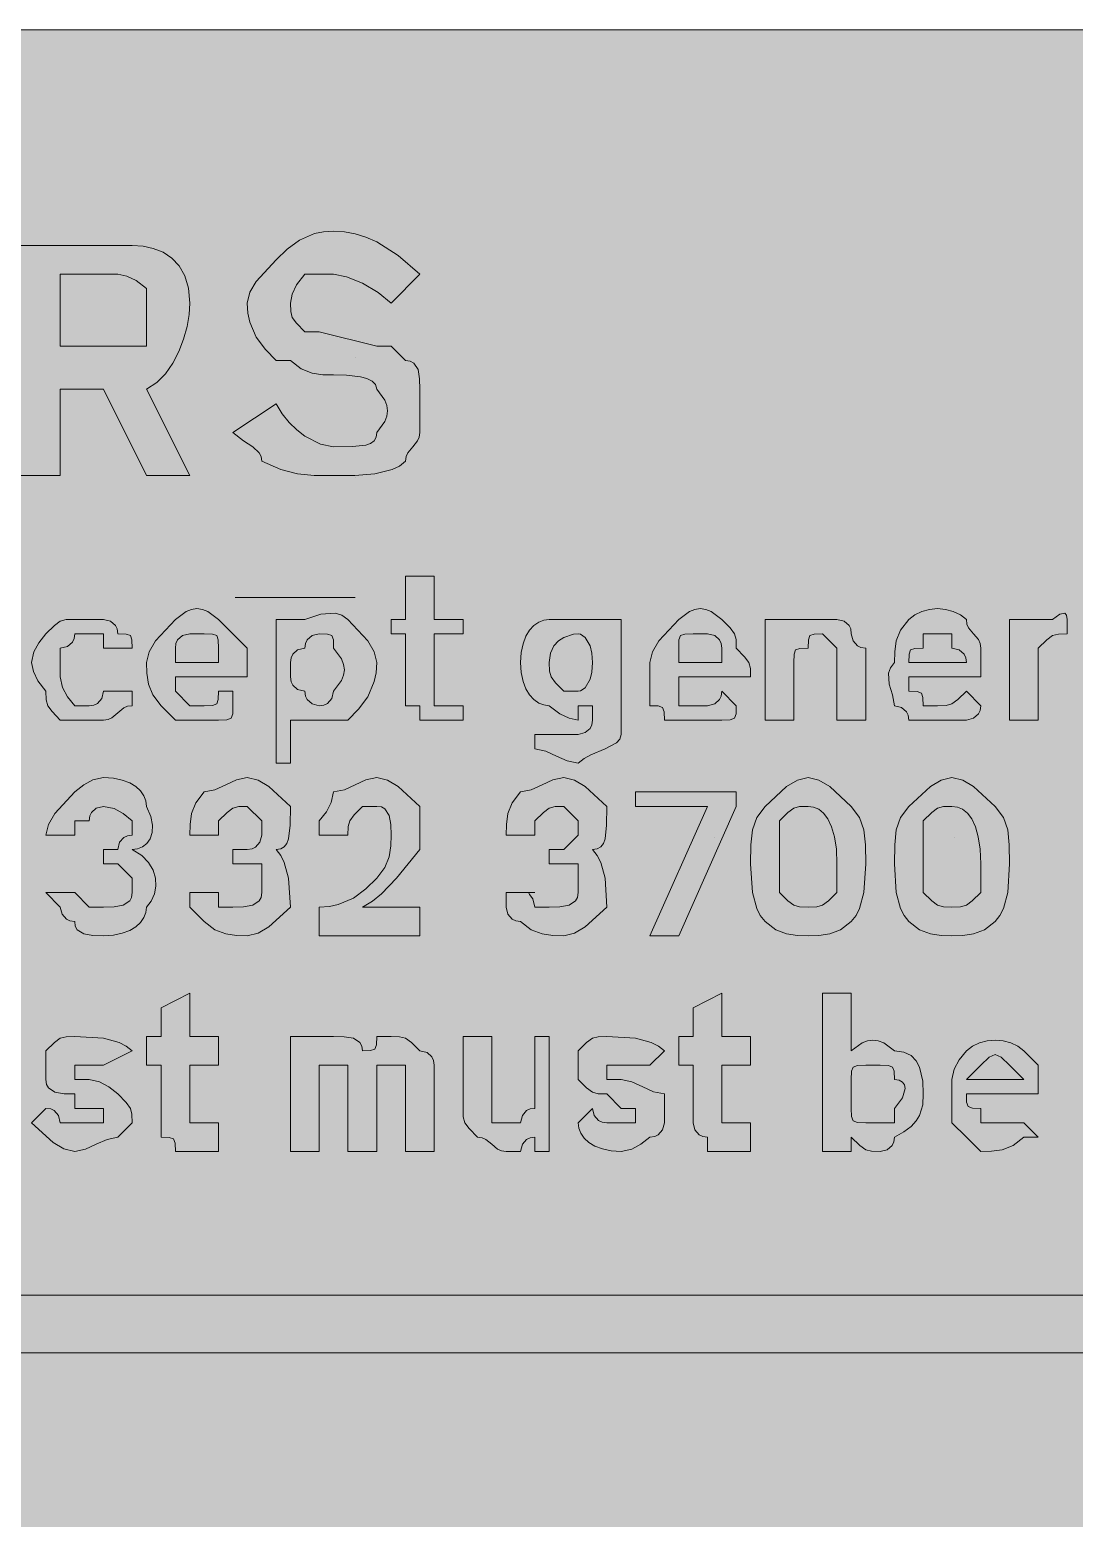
# Model space of a CAD drawing. Header units: metres. Extents: x 10 to 558, y 10 to 259.
# Drawn here: x 364.8 to 452, y 134.5 to 258.7 of the extents above; entities that cross this region are included whole.
import ezdxf

# ---------------------------------------------------------------- set-up
doc = ezdxf.new("R2010")
doc.units = ezdxf.units.M
for name, color, linetype, true_color in [('FILL_FIREBRICK_C36B00', 7, 'Continuous', 0xc36b00), ('FILL_WHITE_FFFFFF', 7, 'Continuous', 0xffffff), ('STROKE_WHITE_FFFFFF', 7, 'Continuous', 0xffffff)]:
    doc.layers.add(name, color=color, linetype=linetype, true_color=true_color)

msp = doc.modelspace()

# ---------------------------------------------------------------- hatches: boundary and pattern name
at = {"layer": 'FILL_FIREBRICK_C36B00', "true_color": 0xc36b00}
h = msp.add_hatch(color=7, dxfattribs=at)
h.dxf.hatch_style = 1
h.paths.add_polyline_path([(551.8, 258.67), (552.54, 258.51), (553.8, 257.97), (554.83, 257.2), (555.75, 256.32), (556.54, 255.82), (557.14, 255.23), (557.56, 254.59), (557.85, 253.92), (558.11, 252.61), (558.15, 251.52), (558.15, 17.52), (558.15, 15.12), (557.44, 14.24), (556.95, 13.47), (556.46, 12.93), (556.15, 12.77), (555.75, 12.72), (555.3, 11.93), (554.83, 11.33), (554.34, 10.91), (553.8, 10.62), (552.54, 10.36), (550.95, 10.32), (16.95, 10.32), (13.35, 10.32), (13.3, 10.72), (13.14, 11.03), (12.6, 11.52), (11.83, 12.01), (10.95, 12.72), (10.26, 13.64), (9.9, 14.67), (9.77, 15.93), (9.75, 17.52), (9.75, 251.52), (9.75, 253.92), (9.8, 254.32), (9.94, 254.63), (10.35, 255.12), (10.76, 255.61), (10.9, 255.92), (10.95, 256.32), (11.83, 256.51), (12.6, 256.92), (13.35, 257.52), (14.25, 257.71), (15.15, 258.12), (16.05, 258.53), (16.95, 258.72), (550.95, 258.72), (551.8, 258.67)])
at = {"layer": 'FILL_WHITE_FFFFFF', "true_color": 0xffffff}
h = msp.add_hatch(color=7, dxfattribs=at)
h.dxf.hatch_style = 1
h.paths.add_polyline_path([(393.75, 232.32), (394.95, 232.32), (396.15, 231.12), (396.55, 231.07), (396.84, 230.91), (397.2, 230.37), (397.33, 229.6), (397.35, 228.72), (397.35, 227.52), (397.35, 226.32), (397.35, 225.12), (397.3, 224.72), (397.16, 224.41), (396.75, 223.92), (396.34, 223.43), (396.2, 223.12), (396.15, 222.72), (395.65, 222.32), (395.04, 222.03), (393.6, 221.67), (391.93, 221.54), (390.15, 221.52), (388.54, 221.54), (387.15, 221.67), (385.76, 222.03), (384.15, 222.72), (384.1, 223.12), (383.94, 223.43), (383.4, 223.92), (382.63, 224.41), (381.75, 225.12), (385.35, 227.52), (385.85, 226.68), (386.44, 225.94), (387.08, 225.33), (387.75, 224.82), (389.06, 224.14), (390.15, 223.92), (391.72, 223.94), (392.85, 224.07), (393.24, 224.21), (393.53, 224.43), (393.69, 224.72), (393.75, 225.12), (394.42, 226.02), (394.59, 226.47), (394.65, 226.92), (394.59, 227.37), (394.42, 227.82), (393.75, 228.72), (393.64, 229.12), (393.36, 229.41), (392.93, 229.63), (392.4, 229.77), (391.22, 229.9), (390.15, 229.92), (389.25, 229.94), (388.35, 230.07), (387.45, 230.43), (386.55, 231.12), (385.35, 231.12), (384.47, 232.04), (383.7, 233.07), (383.16, 234.33), (383, 235.07), (382.95, 235.92), (383.16, 236.82), (383.7, 237.72), (385.35, 239.52), (386.27, 240.4), (387.3, 241.17), (388.56, 241.71), (389.3, 241.87), (390.15, 241.92), (391.05, 241.86), (391.95, 241.69), (392.85, 241.41), (393.75, 241.02), (395.55, 239.89), (397.35, 238.32), (394.95, 235.92), (393.86, 236.8), (392.55, 237.57), (391.24, 238.11), (390.15, 238.32), (387.75, 238.32), (387.06, 237.44), (386.7, 236.67), (386.55, 235.92), (386.57, 235.21), (386.7, 234.72), (387.06, 234.23), (387.75, 233.52), (388.95, 233.52), (393.75, 232.32)])
h = msp.add_hatch(color=7, dxfattribs=at)
h.dxf.hatch_style = 1
h.paths.add_polyline_path([(373.35, 240.72), (374.25, 240.66), (375.11, 240.48), (375.92, 240.15), (376.65, 239.67), (377.26, 239.02), (377.74, 238.19), (378.04, 237.16), (378.15, 235.92), (378.09, 234.97), (377.92, 233.95), (377.64, 232.9), (377.25, 231.87), (376.74, 230.89), (376.12, 230.01), (375.39, 229.28), (374.55, 228.72), (378.15, 221.52), (374.55, 221.52), (370.95, 228.72), (367.35, 228.72), (367.35, 221.52), (363.75, 221.52), (363.75, 240.72), (373.35, 240.72)])
h.paths.add_polyline_path([(374.55, 232.32), (374.55, 234.72), (374.55, 237.12), (373.67, 237.81), (372.9, 238.17), (372.15, 238.32), (367.35, 238.32), (367.35, 232.32), (372.15, 232.32), (374.55, 232.32)], flags=16)
h = msp.add_hatch(color=7, dxfattribs=at)
h.dxf.hatch_style = 1
h.paths.add_polyline_path([(398.55, 202.32), (399.75, 202.32), (400.95, 202.32), (400.95, 201.12), (397.35, 201.12), (397.35, 202.32), (396.15, 202.32), (396.15, 208.32), (394.95, 208.32), (394.95, 209.52), (396.15, 209.52), (396.15, 213.12), (398.55, 213.12), (398.55, 209.52), (400.95, 209.52), (400.95, 208.32), (398.55, 208.32), (398.55, 203.52), (398.55, 202.32)])
h = msp.add_hatch(color=7, dxfattribs=at)
h.dxf.hatch_style = 1
h.paths.add_polyline_path([(375.75, 202.32), (375.06, 203.22), (374.7, 204.12), (374.57, 205.02), (374.55, 205.92), (374.76, 206.82), (375.3, 207.72), (376.95, 209.52), (377.85, 210.19), (378.3, 210.36), (378.75, 210.42), (379.2, 210.36), (379.65, 210.19), (380.55, 209.52), (382.95, 207.12), (382.95, 204.72), (376.95, 204.72), (376.95, 203.52), (378.15, 202.32), (379.35, 202.32), (380.04, 202.34), (380.4, 202.47), (380.53, 202.83), (380.55, 203.52), (381.75, 203.52), (381.75, 202.32), (381.73, 201.63), (381.6, 201.27), (381.24, 201.14), (380.55, 201.12), (378.15, 201.12), (376.95, 201.12), (375.75, 202.32)])
h.paths.add_polyline_path([(380.55, 207.12), (380.53, 207.81), (380.4, 208.17), (380.04, 208.3), (379.35, 208.32), (378.15, 208.32), (377.55, 208.17), (377.14, 207.81), (377, 207.52), (376.95, 207.12), (376.95, 205.92), (380.55, 205.92), (380.55, 207.12)], flags=16)
h = msp.add_hatch(color=7, dxfattribs=at)
h.dxf.hatch_style = 1
h.paths.add_polyline_path([(390.28, 210.03), (390.85, 209.86), (391.35, 209.52), (393, 207.72), (393.54, 206.82), (393.75, 205.92), (393.7, 205.07), (393.54, 204.33), (393, 203.07), (392.23, 202.04), (391.35, 201.12), (388.95, 201.12), (387.75, 201.12), (386.55, 201.12), (386.55, 197.52), (385.35, 197.52), (385.35, 209.52), (386.55, 209.52), (387.75, 209.52), (389.1, 209.97), (390.28, 210.03)])
h.paths.add_polyline_path([(386.74, 206.61), (386.6, 206.32), (386.55, 205.92), (386.55, 204.72), (386.6, 204.32), (386.74, 204.03), (387.15, 203.67), (387.75, 203.52), (387.8, 203.12), (387.94, 202.83), (388.35, 202.47), (388.95, 202.32), (389.35, 202.37), (389.64, 202.51), (390, 202.92), (390.15, 203.52), (390.82, 204.42), (390.99, 204.87), (391.05, 205.32), (390.99, 205.77), (390.82, 206.22), (390.15, 207.12), (390.13, 207.81), (390, 208.17), (389.64, 208.3), (388.95, 208.32), (388.35, 208.17), (387.94, 207.81), (387.8, 207.52), (387.75, 207.12), (387.15, 206.97), (386.74, 206.61)], flags=16)
h = msp.add_hatch(color=7, dxfattribs=at)
h.dxf.hatch_style = 1
h.paths.add_polyline_path([(417.73, 201.81), (417.6, 202.17), (417.24, 202.3), (416.55, 202.32), (416.55, 205.92), (416.76, 206.82), (417.3, 207.72), (418.95, 209.52), (419.85, 210.19), (420.3, 210.36), (420.75, 210.42), (421.2, 210.36), (421.65, 210.19), (422.55, 209.52), (423.24, 208.81), (423.6, 208.32), (423.73, 207.83), (423.75, 207.12), (424.44, 206.41), (424.8, 205.92), (424.93, 205.43), (424.95, 204.72), (418.95, 204.72), (418.95, 203.52), (418.95, 202.32), (421.35, 202.32), (421.95, 202.47), (422.36, 202.83), (422.5, 203.12), (422.55, 203.52), (423.75, 202.32), (423.73, 201.63), (423.6, 201.27), (423.24, 201.14), (422.55, 201.12), (420.15, 201.12), (417.75, 201.12), (417.73, 201.81)])
h.paths.add_polyline_path([(422.55, 207.12), (422.5, 207.52), (422.36, 207.81), (421.95, 208.17), (421.35, 208.32), (420.15, 208.32), (419.46, 208.3), (419.1, 208.17), (418.97, 207.81), (418.95, 207.12), (418.95, 205.92), (422.55, 205.92), (422.55, 207.12)], flags=16)
h = msp.add_hatch(color=7, dxfattribs=at)
h.dxf.hatch_style = 1
h.paths.add_polyline_path([(438.1, 201.52), (437.96, 201.81), (437.55, 202.17), (436.95, 202.32), (436.78, 203.22), (436.5, 204.12), (436.44, 205.02), (436.61, 205.47), (436.95, 205.92), (436.97, 206.82), (437.1, 207.72), (437.46, 208.62), (438.15, 209.52), (438.65, 209.91), (439.24, 210.19), (439.88, 210.36), (440.55, 210.42), (441.22, 210.36), (441.86, 210.19), (442.45, 209.91), (442.95, 209.52), (443, 209.12), (443.14, 208.81), (443.55, 208.32), (443.96, 207.83), (444.1, 207.52), (444.15, 207.12), (444.15, 204.72), (438.15, 204.72), (438.15, 203.52), (438.84, 203.5), (439.2, 203.37), (439.33, 203.01), (439.35, 202.32), (440.55, 202.32), (441.26, 202.34), (441.75, 202.47), (442.24, 202.83), (442.95, 203.52), (444.15, 202.32), (444.1, 201.92), (443.96, 201.63), (443.55, 201.27), (442.95, 201.12), (439.35, 201.12), (438.15, 201.12), (438.1, 201.52)])
h.paths.add_polyline_path([(442.9, 206.32), (442.76, 206.61), (442.35, 206.97), (441.75, 207.12), (441.75, 208.32), (439.35, 208.32), (439.35, 207.12), (438.66, 207.1), (438.3, 206.97), (438.17, 206.61), (438.15, 205.92), (442.95, 205.92), (442.9, 206.32)], flags=16)
h = msp.add_hatch(color=7, dxfattribs=at)
h.dxf.hatch_style = 1
h.paths.add_polyline_path([(450.15, 209.52), (450.75, 209.97), (451.16, 210.03), (451.3, 209.86), (451.35, 209.52), (451.35, 208.32), (450.64, 208.3), (450.15, 208.17), (449.66, 207.81), (448.95, 207.12), (448.95, 205.92), (448.95, 201.12), (446.55, 201.12), (446.55, 209.52), (448.95, 209.52), (450.15, 209.52)])
h = msp.add_hatch(color=7, dxfattribs=at)
h.dxf.hatch_style = 1
h.paths.add_polyline_path([(369.75, 202.32), (370.15, 202.37), (370.44, 202.51), (370.8, 202.92), (370.95, 203.52), (373.35, 203.52), (373.35, 202.32), (372.95, 202.27), (372.64, 202.13), (372.15, 201.72), (371.66, 201.31), (371.35, 201.17), (370.95, 201.12), (369.75, 201.12), (367.35, 201.12), (366.66, 201.83), (366.3, 202.32), (366.17, 202.81), (366.15, 203.52), (365.46, 204.4), (365.1, 205.17), (364.95, 205.92), (365.14, 206.8), (365.55, 207.57), (366.15, 208.32), (366.86, 209.01), (367.35, 209.37), (367.84, 209.5), (368.55, 209.52), (370.95, 209.52), (371.55, 209.37), (371.96, 209.01), (372.1, 208.72), (372.15, 208.32), (372.84, 208.3), (373.2, 208.17), (373.33, 207.81), (373.35, 207.12), (370.95, 207.12), (370.95, 208.32), (368.55, 208.32), (368.5, 207.92), (368.36, 207.63), (367.95, 207.27), (367.35, 207.12), (367.35, 204.72), (367.54, 203.84), (367.95, 203.07), (368.55, 202.32), (369.75, 202.32)])
h = msp.add_hatch(color=7, dxfattribs=at)
h.dxf.hatch_style = 1
h.paths.add_polyline_path([(414.15, 201.12), (414.15, 199.92), (414.04, 199.52), (413.76, 199.21), (412.8, 198.72), (411.62, 198.23), (411.05, 197.92), (410.55, 197.52), (409.65, 197.71), (408.75, 198.12), (407.85, 198.53), (406.95, 198.72), (406.95, 199.92), (410.55, 199.92), (411.15, 200.07), (411.56, 200.43), (411.7, 200.72), (411.75, 201.12), (411.75, 202.32), (410.55, 202.32), (410.55, 201.12), (409.8, 201.27), (409.03, 201.63), (408.15, 202.32), (407.7, 202.38), (407.27, 202.54), (406.86, 202.83), (406.5, 203.22), (406.19, 203.73), (405.96, 204.34), (405.8, 205.08), (405.75, 205.92), (405.8, 206.76), (405.96, 207.49), (406.19, 208.11), (406.5, 208.62), (406.86, 209.01), (407.27, 209.29), (407.7, 209.46), (408.15, 209.52), (410.55, 209.52), (411.75, 209.52), (414.15, 209.52), (414.15, 201.12)])
h.paths.add_polyline_path([(409.35, 208.02), (408.91, 207.73), (408.52, 207.31), (408.25, 206.71), (408.15, 205.92), (408.17, 205.21), (408.3, 204.72), (408.66, 204.23), (409.35, 203.52), (410.55, 203.52), (410.74, 203.56), (411.15, 203.82), (411.56, 204.53), (411.7, 205.13), (411.75, 205.92), (411.7, 206.71), (411.56, 207.31), (411.15, 208.02), (410.74, 208.28), (410.55, 208.32), (410.18, 208.28), (409.35, 208.02)], flags=16)
h = msp.add_hatch(color=7, dxfattribs=at)
h.dxf.hatch_style = 1
h.paths.add_polyline_path([(430.26, 208.3), (429.9, 208.17), (429.77, 207.81), (429.75, 207.12), (429.06, 207.1), (428.7, 206.97), (428.57, 206.61), (428.55, 205.92), (428.55, 201.12), (426.15, 201.12), (426.15, 209.52), (428.55, 209.52), (429.75, 209.52), (432.15, 209.52), (432.75, 209.37), (433.16, 209.01), (433.3, 208.72), (433.35, 208.32), (433.5, 207.72), (433.86, 207.31), (434.15, 207.17), (434.55, 207.12), (434.55, 201.12), (432.15, 201.12), (432.15, 207.12), (430.95, 208.32), (430.26, 208.3)])
h = msp.add_hatch(color=7, dxfattribs=at)
h.dxf.hatch_style = 1
h.paths.add_polyline_path([(373.35, 187.92), (372.15, 189.12), (370.95, 189.12), (370.95, 190.32), (372.15, 190.32), (372.3, 190.92), (372.66, 191.33), (372.95, 191.47), (373.35, 191.52), (373.35, 192.72), (372.6, 193.32), (371.83, 193.73), (370.95, 193.92), (370.35, 193.77), (369.94, 193.41), (369.8, 193.12), (369.75, 192.72), (368.55, 192.72), (368.55, 191.52), (366.15, 191.52), (366.36, 192.42), (366.9, 193.32), (368.55, 195.12), (369.3, 195.72), (370.07, 196.13), (370.95, 196.32), (371.79, 196.27), (372.52, 196.11), (373.14, 195.88), (373.65, 195.57), (374.04, 195.21), (374.32, 194.8), (374.49, 194.37), (374.55, 193.92), (374.89, 193.08), (375.04, 192.34), (375.01, 191.73), (374.85, 191.22), (374.57, 190.83), (374.21, 190.54), (373.8, 190.38), (373.35, 190.32), (374.14, 189.82), (374.72, 189.23), (375.1, 188.59), (375.3, 187.92), (375.33, 187.25), (375.21, 186.61), (374.94, 186.02), (374.55, 185.52), (374.49, 185.07), (374.32, 184.64), (374.04, 184.23), (373.65, 183.87), (373.14, 183.56), (372.52, 183.33), (371.79, 183.17), (370.95, 183.12), (370.07, 183.14), (369.3, 183.27), (368.76, 183.63), (368.6, 183.92), (368.55, 184.32), (368.15, 184.37), (367.86, 184.51), (367.5, 184.92), (367.35, 185.52), (366.15, 186.72), (368.55, 186.72), (369.75, 185.52), (370.95, 185.52), (371.83, 185.54), (372.6, 185.67), (373.14, 186.03), (373.3, 186.32), (373.35, 186.72), (373.35, 187.92)])
h = msp.add_hatch(color=7, dxfattribs=at)
h.dxf.hatch_style = 1
h.paths.add_polyline_path([(384.15, 187.92), (384.15, 189.12), (382.95, 189.12), (381.75, 189.12), (381.75, 190.32), (382.95, 190.32), (383.35, 190.37), (383.64, 190.51), (384, 190.92), (384.15, 191.52), (384.15, 192.72), (382.95, 193.92), (382.24, 193.9), (381.75, 193.77), (381.26, 193.41), (380.55, 192.72), (380.55, 191.52), (378.15, 191.52), (378.17, 192.42), (378.3, 193.32), (378.66, 194.22), (379.35, 195.12), (380.25, 195.31), (381.15, 195.72), (382.05, 196.13), (382.95, 196.32), (383.85, 196.11), (384.75, 195.57), (386.55, 193.92), (386.53, 192.34), (386.4, 191.22), (386.26, 190.83), (386.04, 190.54), (385.75, 190.38), (385.35, 190.32), (385.75, 189.82), (386.04, 189.23), (386.4, 187.92), (386.55, 185.52), (384.75, 183.87), (383.85, 183.33), (382.95, 183.12), (382.05, 183.14), (381.15, 183.27), (380.25, 183.63), (379.35, 184.32), (378.15, 185.52), (378.15, 186.72), (380.55, 186.72), (380.55, 185.52), (381.75, 185.52), (382.63, 185.54), (383.4, 185.67), (383.94, 186.03), (384.1, 186.32), (384.15, 186.72), (384.15, 187.92)])
h = msp.add_hatch(color=7, dxfattribs=at)
h.dxf.hatch_style = 1
h.paths.add_polyline_path([(388.95, 191.52), (388.95, 192.72), (389.55, 193.47), (389.96, 194.24), (390.15, 195.12), (391.05, 195.31), (391.95, 195.72), (392.85, 196.13), (393.75, 196.32), (394.65, 196.11), (395.55, 195.57), (397.35, 193.92), (397.35, 190.32), (395.4, 187.92), (394.14, 186.61), (393.4, 186.02), (392.55, 185.52), (397.35, 185.52), (397.35, 183.12), (388.95, 183.12), (388.95, 185.52), (389.8, 185.57), (390.54, 185.73), (391.8, 186.27), (392.83, 187.04), (393.75, 187.92), (394.44, 188.82), (394.8, 189.72), (394.93, 190.62), (394.95, 191.52), (394.93, 192.4), (394.8, 193.17), (394.44, 193.71), (394.15, 193.87), (393.75, 193.92), (392.55, 193.92), (391.86, 193.21), (391.5, 192.72), (391.37, 192.23), (391.35, 191.52), (388.95, 191.52)])
h = msp.add_hatch(color=7, dxfattribs=at)
h.dxf.hatch_style = 1
h.paths.add_polyline_path([(410.55, 187.92), (410.55, 189.12), (409.35, 189.12), (408.15, 189.12), (408.15, 190.32), (409.35, 190.32), (410.55, 191.52), (410.55, 192.72), (409.35, 193.92), (408.64, 193.9), (408.15, 193.77), (407.66, 193.41), (406.95, 192.72), (406.95, 191.52), (404.55, 191.52), (404.57, 192.42), (404.7, 193.32), (405.06, 194.22), (405.75, 195.12), (406.65, 195.31), (407.55, 195.72), (408.45, 196.13), (409.35, 196.32), (410.25, 196.11), (411.15, 195.57), (412.95, 193.92), (412.93, 192.34), (412.8, 191.22), (412.66, 190.83), (412.44, 190.54), (412.15, 190.38), (411.75, 190.32), (412.15, 189.82), (412.44, 189.23), (412.8, 187.92), (412.95, 185.52), (411.15, 183.87), (410.25, 183.33), (409.35, 183.12), (408.45, 183.14), (407.55, 183.27), (406.65, 183.63), (405.75, 184.32), (405.35, 184.37), (405.06, 184.51), (404.7, 184.92), (404.55, 185.52), (404.55, 186.72), (406.95, 186.72), (406.44, 186.7), (406.5, 186.57), (406.78, 186.21), (406.95, 185.52), (408.15, 185.52), (409.03, 185.54), (409.8, 185.67), (410.34, 186.03), (410.5, 186.32), (410.55, 186.72), (410.55, 187.92)])
h = msp.add_hatch(color=7, dxfattribs=at)
h.dxf.hatch_style = 1
h.paths.add_polyline_path([(425.1, 191.97), (425.46, 193), (426.15, 193.92), (427.95, 195.57), (428.85, 196.11), (429.75, 196.32), (430.65, 196.11), (431.55, 195.57), (433.35, 193.92), (434.04, 193), (434.4, 191.97), (434.53, 190.71), (434.55, 189.12), (434.4, 186.72), (434.04, 185.41), (433.75, 184.82), (433.35, 184.32), (432.45, 183.63), (431.55, 183.27), (430.65, 183.14), (429.75, 183.12), (428.85, 183.14), (427.95, 183.27), (427.05, 183.63), (426.15, 184.32), (425.75, 184.82), (425.46, 185.41), (425.1, 186.72), (424.95, 189.12), (424.97, 190.71), (425.1, 191.97)])
h.paths.add_polyline_path([(430.95, 185.67), (431.44, 186.03), (432.15, 186.72), (432.15, 189.12), (432.1, 190.36), (431.94, 191.39), (431.71, 192.22), (431.4, 192.87), (431.04, 193.35), (430.63, 193.68), (430.2, 193.86), (429.75, 193.92), (429.04, 193.9), (428.55, 193.77), (428.06, 193.41), (427.35, 192.72), (427.35, 189.12), (427.35, 186.72), (428.06, 186.03), (428.55, 185.67), (429.04, 185.54), (429.75, 185.52), (430.46, 185.54), (430.95, 185.67)], flags=16)
h = msp.add_hatch(color=7, dxfattribs=at)
h.dxf.hatch_style = 1
h.paths.add_polyline_path([(437.1, 191.97), (437.46, 193), (438.15, 193.92), (439.95, 195.57), (440.85, 196.11), (441.75, 196.32), (442.65, 196.11), (443.55, 195.57), (445.35, 193.92), (446.04, 193), (446.4, 191.97), (446.53, 190.71), (446.55, 189.12), (446.4, 186.72), (446.04, 185.41), (445.75, 184.82), (445.35, 184.32), (444.45, 183.63), (443.55, 183.27), (442.65, 183.14), (441.75, 183.12), (440.85, 183.14), (439.95, 183.27), (439.05, 183.63), (438.15, 184.32), (437.75, 184.82), (437.46, 185.41), (437.1, 186.72), (436.95, 189.12), (436.97, 190.71), (437.1, 191.97)])
h.paths.add_polyline_path([(442.95, 185.67), (443.44, 186.03), (444.15, 186.72), (444.15, 189.12), (444.1, 190.36), (443.94, 191.39), (443.71, 192.22), (443.4, 192.87), (443.04, 193.35), (442.63, 193.68), (442.2, 193.86), (441.75, 193.92), (441.04, 193.9), (440.55, 193.77), (440.06, 193.41), (439.35, 192.72), (439.35, 189.12), (439.35, 186.72), (440.06, 186.03), (440.55, 185.67), (441.04, 185.54), (441.75, 185.52), (442.46, 185.54), (442.95, 185.67)], flags=16)
h = msp.add_hatch(color=7, dxfattribs=at)
h.dxf.hatch_style = 1
h.paths.add_polyline_path([(421.35, 193.92), (415.35, 193.92), (415.35, 195.12), (423.75, 195.12), (423.75, 193.92), (418.95, 183.12), (416.55, 183.12), (421.35, 193.92)])
h = msp.add_hatch(color=7, dxfattribs=at)
h.dxf.hatch_style = 1
h.paths.add_polyline_path([(379.35, 167.52), (380.55, 167.52), (380.55, 165.12), (376.95, 165.12), (376.93, 165.81), (376.8, 166.17), (376.44, 166.3), (375.75, 166.32), (375.75, 167.52), (375.75, 172.32), (374.55, 172.32), (374.55, 174.72), (375.75, 174.72), (375.75, 177.12), (378.15, 178.32), (378.15, 174.72), (380.55, 174.72), (380.55, 172.32), (378.15, 172.32), (378.15, 167.52), (379.35, 167.52)])
h = msp.add_hatch(color=7, dxfattribs=at)
h.dxf.hatch_style = 1
h.paths.add_polyline_path([(423.75, 167.52), (424.95, 167.52), (424.95, 165.12), (421.35, 165.12), (421.35, 166.32), (420.95, 166.37), (420.66, 166.51), (420.3, 166.92), (420.15, 167.52), (420.15, 172.32), (418.95, 172.32), (418.95, 174.72), (420.15, 174.72), (420.15, 177.12), (422.55, 178.32), (422.55, 174.72), (424.95, 174.72), (424.95, 172.32), (422.55, 172.32), (422.55, 167.52), (423.75, 167.52)])
h = msp.add_hatch(color=7, dxfattribs=at)
h.dxf.hatch_style = 1
h.paths.add_polyline_path([(434.7, 174.36), (435.15, 174.42), (435.6, 174.36), (436.05, 174.19), (436.95, 173.52), (437.74, 173.41), (438.34, 173.13), (438.76, 172.7), (439.05, 172.17), (439.31, 170.99), (439.35, 169.92), (439.31, 169.02), (439.05, 168.12), (438.76, 167.67), (438.34, 167.22), (437.74, 166.77), (436.95, 166.32), (436.9, 165.92), (436.76, 165.63), (436.35, 165.27), (435.75, 165.12), (435.04, 165.14), (434.55, 165.27), (434.06, 165.63), (433.35, 166.32), (433.35, 165.12), (430.95, 165.12), (430.95, 178.32), (433.35, 178.32), (433.35, 174.72), (433.35, 173.52), (434.25, 174.19), (434.7, 174.36)])
h.paths.add_polyline_path([(436.95, 168.72), (437.62, 169.6), (437.85, 170.37), (437.79, 170.68), (437.62, 170.91), (437.34, 171.07), (436.95, 171.12), (436.93, 171.81), (436.8, 172.17), (436.44, 172.3), (435.75, 172.32), (434.55, 172.32), (433.86, 172.3), (433.5, 172.17), (433.37, 171.81), (433.35, 171.12), (433.35, 168.72), (433.37, 168.03), (433.5, 167.67), (433.86, 167.54), (434.55, 167.52), (435.75, 167.52), (436.95, 167.52), (436.95, 168.72)], flags=16)
h = msp.add_hatch(color=7, dxfattribs=at)
h.dxf.hatch_style = 1
h.paths.add_polyline_path([(369.75, 171.12), (370.63, 170.93), (371.4, 170.52), (372.15, 169.92), (372.84, 169.21), (373.2, 168.72), (373.33, 168.23), (373.35, 167.52), (372.15, 166.32), (371.25, 166.13), (370.35, 165.72), (369.45, 165.31), (368.55, 165.12), (367.65, 165.33), (366.75, 165.87), (364.95, 167.52), (366.15, 168.72), (366.55, 168.67), (366.84, 168.53), (367.2, 168.12), (367.35, 167.52), (368.55, 167.52), (369.75, 167.52), (370.95, 167.52), (370.95, 168.72), (368.55, 168.72), (368.55, 169.92), (367.67, 169.94), (366.9, 170.07), (366.36, 170.43), (366.2, 170.72), (366.15, 171.12), (366.15, 172.32), (366.15, 173.52), (366.86, 174.21), (367.35, 174.57), (367.84, 174.7), (368.55, 174.72), (370.95, 174.57), (372.26, 174.21), (372.85, 173.92), (373.35, 173.52), (370.95, 172.32), (369.75, 172.32), (368.55, 172.32), (368.55, 171.12), (369.75, 171.12)])
h = msp.add_hatch(color=7, dxfattribs=at)
h.dxf.hatch_style = 1
h.paths.add_polyline_path([(391.03, 174.7), (391.8, 174.57), (392.34, 174.21), (392.5, 173.92), (392.55, 173.52), (393.24, 173.54), (393.6, 173.67), (393.73, 174.03), (393.75, 174.72), (394.95, 174.72), (395.66, 174.7), (396.15, 174.57), (396.64, 174.21), (397.35, 173.52), (397.95, 173.37), (398.36, 173.01), (398.5, 172.72), (398.55, 172.32), (398.55, 165.12), (396.15, 165.12), (396.15, 171.12), (396.15, 172.32), (394.95, 172.32), (393.75, 172.32), (393.75, 171.12), (393.75, 165.12), (391.35, 165.12), (391.35, 171.12), (391.35, 172.32), (390.15, 172.32), (388.95, 172.32), (388.95, 171.12), (388.95, 165.12), (386.55, 165.12), (386.55, 174.72), (388.95, 174.72), (390.15, 174.72), (391.03, 174.7)])
h = msp.add_hatch(color=7, dxfattribs=at)
h.dxf.hatch_style = 1
h.paths.add_polyline_path([(404.15, 165.17), (403.84, 165.31), (403.35, 165.72), (402.86, 166.13), (402.55, 166.27), (402.15, 166.32), (401.46, 167.03), (401.1, 167.52), (400.97, 168.01), (400.95, 168.72), (400.95, 174.72), (403.35, 174.72), (403.35, 168.72), (403.35, 167.52), (404.55, 167.52), (405.75, 167.52), (405.9, 168.12), (406.26, 168.53), (406.55, 168.67), (406.95, 168.72), (406.95, 174.72), (408.15, 174.72), (408.15, 165.12), (406.95, 165.12), (406.95, 166.32), (406.55, 166.27), (406.26, 166.13), (405.9, 165.72), (405.75, 165.12), (404.55, 165.12), (404.15, 165.17)])
h = msp.add_hatch(color=7, dxfattribs=at)
h.dxf.hatch_style = 1
h.paths.add_polyline_path([(414.15, 171.12), (415.05, 170.93), (415.95, 170.52), (416.85, 170.11), (417.75, 169.92), (417.75, 167.52), (417.6, 166.92), (417.24, 166.51), (416.95, 166.37), (416.55, 166.32), (415.8, 165.72), (415.03, 165.31), (414.15, 165.12), (413.31, 165.17), (412.58, 165.33), (411.96, 165.56), (411.45, 165.87), (411.06, 166.23), (410.78, 166.64), (410.61, 167.07), (410.55, 167.52), (411.75, 168.72), (411.9, 168.12), (412.26, 167.71), (412.55, 167.57), (412.95, 167.52), (414.15, 167.52), (415.35, 167.52), (415.35, 168.72), (414.15, 168.72), (412.95, 169.92), (412.24, 169.94), (411.75, 170.07), (411.26, 170.43), (410.55, 171.12), (410.55, 172.32), (410.55, 173.52), (411.26, 174.21), (411.75, 174.57), (412.24, 174.7), (412.95, 174.72), (415.35, 174.57), (416.66, 174.21), (417.25, 173.92), (417.75, 173.52), (416.55, 172.32), (414.15, 172.32), (412.95, 172.32), (412.95, 171.12), (414.15, 171.12)])
h = msp.add_hatch(color=7, dxfattribs=at)
h.dxf.hatch_style = 1
h.paths.add_polyline_path([(441.75, 167.52), (441.75, 171.12), (441.94, 172), (442.35, 172.77), (442.95, 173.52), (443.45, 173.91), (444.04, 174.19), (444.68, 174.36), (445.35, 174.42), (446.02, 174.36), (446.66, 174.19), (447.25, 173.91), (447.75, 173.52), (448.95, 172.32), (448.95, 169.92), (442.95, 169.92), (442.97, 169.23), (443.1, 168.87), (443.46, 168.74), (444.15, 168.72), (444.15, 167.52), (446.55, 167.52), (447.75, 167.52), (448.95, 166.32), (447.75, 166.32), (446.85, 165.63), (445.95, 165.27), (445.05, 165.14), (444.15, 165.12), (442.95, 166.32), (441.75, 167.52)])
h.paths.add_polyline_path([(446.55, 172.32), (445.84, 172.99), (445.35, 173.22), (444.86, 172.99), (444.15, 172.32), (442.95, 171.12), (447.75, 171.12), (446.55, 172.32)], flags=16)
h = msp.add_hatch(color=7, dxfattribs=at)
h.dxf.hatch_style = 1
h.paths.add_polyline_path([(490.95, 157.92), (498.15, 157.92), (505.35, 150.72), (498.15, 143.52), (490.95, 143.52), (495.75, 148.32), (62.55, 148.32), (62.55, 153.12), (495.75, 153.12), (490.95, 157.92)])

# ---------------------------------------------------------------- linework, layer by layer
at = {"layer": 'FILL_FIREBRICK_C36B00', "lineweight": 0, "true_color": 0xc36b00}
msp.add_lwpolyline([(16.95, 258.72), (550.95, 258.72)], dxfattribs=at)
at = {"layer": 'FILL_WHITE_FFFFFF', "lineweight": 0, "true_color": 0xffffff}
for points in [[(393.75, 232.32), (394.95, 232.32), (396.15, 231.12), (396.55, 231.07), (396.84, 230.91), (397.2, 230.37), (397.33, 229.6), (397.35, 228.72), (397.35, 227.52), (397.35, 226.32), (397.35, 225.12), (397.3, 224.72), (397.16, 224.41), (396.75, 223.92), (396.34, 223.43), (396.2, 223.12), (396.15, 222.72), (395.65, 222.32), (395.04, 222.03), (393.6, 221.67), (391.93, 221.54), (390.15, 221.52), (388.54, 221.54), (387.15, 221.67), (385.76, 222.03), (384.15, 222.72), (384.1, 223.12), (383.94, 223.43), (383.4, 223.92), (382.63, 224.41), (381.75, 225.12), (385.35, 227.52), (385.85, 226.68), (386.44, 225.94), (387.08, 225.33), (387.75, 224.82), (389.06, 224.14), (390.15, 223.92), (391.72, 223.94), (392.85, 224.07), (393.24, 224.21), (393.53, 224.43), (393.69, 224.72), (393.75, 225.12), (394.42, 226.02), (394.59, 226.47), (394.65, 226.92), (394.59, 227.37), (394.42, 227.82), (393.75, 228.72), (393.64, 229.12), (393.36, 229.41), (392.93, 229.63), (392.4, 229.77), (391.22, 229.9), (390.15, 229.92), (389.25, 229.94), (388.35, 230.07), (387.45, 230.43), (386.55, 231.12), (385.35, 231.12), (384.47, 232.04), (383.7, 233.07), (383.16, 234.33), (383, 235.07), (382.95, 235.92), (383.16, 236.82), (383.7, 237.72), (385.35, 239.52), (386.27, 240.4), (387.3, 241.17), (388.56, 241.71), (389.3, 241.87), (390.15, 241.92), (391.05, 241.86), (391.95, 241.69), (392.85, 241.41), (393.75, 241.02), (395.55, 239.89), (397.35, 238.32), (394.95, 235.92), (393.86, 236.8), (392.55, 237.57), (391.24, 238.11), (390.15, 238.32), (387.75, 238.32), (387.06, 237.44), (386.7, 236.67), (386.55, 235.92), (386.57, 235.21), (386.7, 234.72), (387.06, 234.23), (387.75, 233.52), (388.95, 233.52)], [(373.35, 240.72), (374.25, 240.66), (375.11, 240.48), (375.92, 240.15), (376.65, 239.67), (377.26, 239.02), (377.74, 238.19), (378.04, 237.16), (378.15, 235.92), (378.09, 234.97), (377.92, 233.95), (377.64, 232.9), (377.25, 231.87), (376.74, 230.89), (376.12, 230.01), (375.39, 229.28), (374.55, 228.72), (378.15, 221.52), (374.55, 221.52), (370.95, 228.72), (367.35, 228.72), (367.35, 221.52), (363.75, 221.52), (363.75, 240.72)], [(374.55, 232.32), (374.55, 234.72), (374.55, 237.12), (373.67, 237.81), (372.9, 238.17), (372.15, 238.32), (367.35, 238.32), (367.35, 232.32), (372.15, 232.32)], [(398.55, 202.32), (399.75, 202.32), (400.95, 202.32), (400.95, 201.12), (397.35, 201.12), (397.35, 202.32), (396.15, 202.32), (396.15, 208.32), (394.95, 208.32), (394.95, 209.52), (396.15, 209.52), (396.15, 213.12), (398.55, 213.12), (398.55, 209.52), (400.95, 209.52), (400.95, 208.32), (398.55, 208.32), (398.55, 203.52)], [(375.75, 202.32), (375.06, 203.22), (374.7, 204.12), (374.57, 205.02), (374.55, 205.92), (374.76, 206.82), (375.3, 207.72), (376.95, 209.52), (377.85, 210.19), (378.3, 210.36), (378.75, 210.42), (379.2, 210.36), (379.65, 210.19), (380.55, 209.52), (382.95, 207.12), (382.95, 204.72), (376.95, 204.72), (376.95, 203.52), (378.15, 202.32), (379.35, 202.32), (380.04, 202.34), (380.4, 202.47), (380.53, 202.83), (380.55, 203.52), (381.75, 203.52), (381.75, 202.32), (381.73, 201.63), (381.6, 201.27), (381.24, 201.14), (380.55, 201.12), (378.15, 201.12), (376.95, 201.12)], [(390.28, 210.03), (390.85, 209.86), (391.35, 209.52), (393, 207.72), (393.54, 206.82), (393.75, 205.92), (393.7, 205.07), (393.54, 204.33), (393, 203.07), (392.23, 202.04), (391.35, 201.12), (388.95, 201.12), (387.75, 201.12), (386.55, 201.12), (386.55, 197.52), (385.35, 197.52), (385.35, 209.52), (386.55, 209.52), (387.75, 209.52), (389.1, 209.97)], [(417.73, 201.81), (417.6, 202.17), (417.24, 202.3), (416.55, 202.32), (416.55, 205.92), (416.76, 206.82), (417.3, 207.72), (418.95, 209.52), (419.85, 210.19), (420.3, 210.36), (420.75, 210.42), (421.2, 210.36), (421.65, 210.19), (422.55, 209.52), (423.24, 208.81), (423.6, 208.32), (423.73, 207.83), (423.75, 207.12), (424.44, 206.41), (424.8, 205.92), (424.93, 205.43), (424.95, 204.72), (418.95, 204.72), (418.95, 203.52), (418.95, 202.32), (421.35, 202.32), (421.95, 202.47), (422.36, 202.83), (422.5, 203.12), (422.55, 203.52), (423.75, 202.32), (423.73, 201.63), (423.6, 201.27), (423.24, 201.14), (422.55, 201.12), (420.15, 201.12), (417.75, 201.12)], [(438.1, 201.52), (437.96, 201.81), (437.55, 202.17), (436.95, 202.32), (436.78, 203.22), (436.5, 204.12), (436.44, 205.02), (436.61, 205.47), (436.95, 205.92), (436.97, 206.82), (437.1, 207.72), (437.46, 208.62), (438.15, 209.52), (438.65, 209.91), (439.24, 210.19), (439.88, 210.36), (440.55, 210.42), (441.22, 210.36), (441.86, 210.19), (442.45, 209.91), (442.95, 209.52), (443, 209.12), (443.14, 208.81), (443.55, 208.32), (443.96, 207.83), (444.1, 207.52), (444.15, 207.12), (444.15, 204.72), (438.15, 204.72), (438.15, 203.52), (438.84, 203.5), (439.2, 203.37), (439.33, 203.01), (439.35, 202.32), (440.55, 202.32), (441.26, 202.34), (441.75, 202.47), (442.24, 202.83), (442.95, 203.52), (444.15, 202.32), (444.1, 201.92), (443.96, 201.63), (443.55, 201.27), (442.95, 201.12), (439.35, 201.12), (438.15, 201.12)], [(450.15, 209.52), (450.75, 209.97), (451.16, 210.03), (451.3, 209.86), (451.35, 209.52), (451.35, 208.32), (450.64, 208.3), (450.15, 208.17), (449.66, 207.81), (448.95, 207.12), (448.95, 205.92), (448.95, 201.12), (446.55, 201.12), (446.55, 209.52), (448.95, 209.52)], [(369.75, 202.32), (370.15, 202.37), (370.44, 202.51), (370.8, 202.92), (370.95, 203.52), (373.35, 203.52), (373.35, 202.32), (372.95, 202.27), (372.64, 202.13), (372.15, 201.72), (371.66, 201.31), (371.35, 201.17), (370.95, 201.12), (369.75, 201.12), (367.35, 201.12), (366.66, 201.83), (366.3, 202.32), (366.17, 202.81), (366.15, 203.52), (365.46, 204.4), (365.1, 205.17), (364.95, 205.92), (365.14, 206.8), (365.55, 207.57), (366.15, 208.32), (366.86, 209.01), (367.35, 209.37), (367.84, 209.5), (368.55, 209.52), (370.95, 209.52), (371.55, 209.37), (371.96, 209.01), (372.1, 208.72), (372.15, 208.32), (372.84, 208.3), (373.2, 208.17), (373.33, 207.81), (373.35, 207.12), (370.95, 207.12), (370.95, 208.32), (368.55, 208.32), (368.5, 207.92), (368.36, 207.63), (367.95, 207.27), (367.35, 207.12), (367.35, 204.72), (367.54, 203.84), (367.95, 203.07), (368.55, 202.32)], [(414.15, 201.12), (414.15, 199.92), (414.04, 199.52), (413.76, 199.21), (412.8, 198.72), (411.62, 198.23), (411.05, 197.92), (410.55, 197.52), (409.65, 197.71), (408.75, 198.12), (407.85, 198.53), (406.95, 198.72), (406.95, 199.92), (410.55, 199.92), (411.15, 200.07), (411.56, 200.43), (411.7, 200.72), (411.75, 201.12), (411.75, 202.32), (410.55, 202.32), (410.55, 201.12), (409.8, 201.27), (409.03, 201.63), (408.15, 202.32), (407.7, 202.38), (407.27, 202.54), (406.86, 202.83), (406.5, 203.22), (406.19, 203.73), (405.96, 204.34), (405.8, 205.08), (405.75, 205.92), (405.8, 206.76), (405.96, 207.49), (406.19, 208.11), (406.5, 208.62), (406.86, 209.01), (407.27, 209.29), (407.7, 209.46), (408.15, 209.52), (410.55, 209.52), (411.75, 209.52), (414.15, 209.52)], [(430.26, 208.3), (429.9, 208.17), (429.77, 207.81), (429.75, 207.12), (429.06, 207.1), (428.7, 206.97), (428.57, 206.61), (428.55, 205.92), (428.55, 201.12), (426.15, 201.12), (426.15, 209.52), (428.55, 209.52), (429.75, 209.52), (432.15, 209.52), (432.75, 209.37), (433.16, 209.01), (433.3, 208.72), (433.35, 208.32), (433.5, 207.72), (433.86, 207.31), (434.15, 207.17), (434.55, 207.12), (434.55, 201.12), (432.15, 201.12), (432.15, 207.12), (430.95, 208.32)], [(380.55, 207.12), (380.53, 207.81), (380.4, 208.17), (380.04, 208.3), (379.35, 208.32), (378.15, 208.32), (377.55, 208.17), (377.14, 207.81), (377, 207.52), (376.95, 207.12), (376.95, 205.92), (380.55, 205.92)], [(386.74, 206.61), (386.6, 206.32), (386.55, 205.92), (386.55, 204.72), (386.6, 204.32), (386.74, 204.03), (387.15, 203.67), (387.75, 203.52), (387.8, 203.12), (387.94, 202.83), (388.35, 202.47), (388.95, 202.32), (389.35, 202.37), (389.64, 202.51), (390, 202.92), (390.15, 203.52), (390.82, 204.42), (390.99, 204.87), (391.05, 205.32), (390.99, 205.77), (390.82, 206.22), (390.15, 207.12), (390.13, 207.81), (390, 208.17), (389.64, 208.3), (388.95, 208.32), (388.35, 208.17), (387.94, 207.81), (387.8, 207.52), (387.75, 207.12), (387.15, 206.97)], [(409.35, 208.02), (408.91, 207.73), (408.52, 207.31), (408.25, 206.71), (408.15, 205.92), (408.17, 205.21), (408.3, 204.72), (408.66, 204.23), (409.35, 203.52), (410.55, 203.52), (410.74, 203.56), (411.15, 203.82), (411.56, 204.53), (411.7, 205.13), (411.75, 205.92), (411.7, 206.71), (411.56, 207.31), (411.15, 208.02), (410.74, 208.28), (410.55, 208.32), (410.18, 208.28)], [(422.55, 207.12), (422.5, 207.52), (422.36, 207.81), (421.95, 208.17), (421.35, 208.32), (420.15, 208.32), (419.46, 208.3), (419.1, 208.17), (418.97, 207.81), (418.95, 207.12), (418.95, 205.92), (422.55, 205.92)], [(442.9, 206.32), (442.76, 206.61), (442.35, 206.97), (441.75, 207.12), (441.75, 208.32), (439.35, 208.32), (439.35, 207.12), (438.66, 207.1), (438.3, 206.97), (438.17, 206.61), (438.15, 205.92), (442.95, 205.92)], [(373.35, 187.92), (372.15, 189.12), (370.95, 189.12), (370.95, 190.32), (372.15, 190.32), (372.3, 190.92), (372.66, 191.33), (372.95, 191.47), (373.35, 191.52), (373.35, 192.72), (372.6, 193.32), (371.83, 193.73), (370.95, 193.92), (370.35, 193.77), (369.94, 193.41), (369.8, 193.12), (369.75, 192.72), (368.55, 192.72), (368.55, 191.52), (366.15, 191.52), (366.36, 192.42), (366.9, 193.32), (368.55, 195.12), (369.3, 195.72), (370.07, 196.13), (370.95, 196.32), (371.79, 196.27), (372.52, 196.11), (373.14, 195.88), (373.65, 195.57), (374.04, 195.21), (374.32, 194.8), (374.49, 194.37), (374.55, 193.92), (374.89, 193.08), (375.04, 192.34), (375.01, 191.73), (374.85, 191.22), (374.57, 190.83), (374.21, 190.54), (373.8, 190.38), (373.35, 190.32), (374.14, 189.82), (374.72, 189.23), (375.1, 188.59), (375.3, 187.92), (375.33, 187.25), (375.21, 186.61), (374.94, 186.02), (374.55, 185.52), (374.49, 185.07), (374.32, 184.64), (374.04, 184.23), (373.65, 183.87), (373.14, 183.56), (372.52, 183.33), (371.79, 183.17), (370.95, 183.12), (370.07, 183.14), (369.3, 183.27), (368.76, 183.63), (368.6, 183.92), (368.55, 184.32), (368.15, 184.37), (367.86, 184.51), (367.5, 184.92), (367.35, 185.52), (366.15, 186.72), (368.55, 186.72), (369.75, 185.52), (370.95, 185.52), (371.83, 185.54), (372.6, 185.67), (373.14, 186.03), (373.3, 186.32), (373.35, 186.72)], [(384.15, 187.92), (384.15, 189.12), (382.95, 189.12), (381.75, 189.12), (381.75, 190.32), (382.95, 190.32), (383.35, 190.37), (383.64, 190.51), (384, 190.92), (384.15, 191.52), (384.15, 192.72), (382.95, 193.92), (382.24, 193.9), (381.75, 193.77), (381.26, 193.41), (380.55, 192.72), (380.55, 191.52), (378.15, 191.52), (378.17, 192.42), (378.3, 193.32), (378.66, 194.22), (379.35, 195.12), (380.25, 195.31), (381.15, 195.72), (382.05, 196.13), (382.95, 196.32), (383.85, 196.11), (384.75, 195.57), (386.55, 193.92), (386.53, 192.34), (386.4, 191.22), (386.26, 190.83), (386.04, 190.54), (385.75, 190.38), (385.35, 190.32), (385.75, 189.82), (386.04, 189.23), (386.4, 187.92), (386.55, 185.52), (384.75, 183.87), (383.85, 183.33), (382.95, 183.12), (382.05, 183.14), (381.15, 183.27), (380.25, 183.63), (379.35, 184.32), (378.15, 185.52), (378.15, 186.72), (380.55, 186.72), (380.55, 185.52), (381.75, 185.52), (382.63, 185.54), (383.4, 185.67), (383.94, 186.03), (384.1, 186.32), (384.15, 186.72)], [(388.95, 191.52), (388.95, 192.72), (389.55, 193.47), (389.96, 194.24), (390.15, 195.12), (391.05, 195.31), (391.95, 195.72), (392.85, 196.13), (393.75, 196.32), (394.65, 196.11), (395.55, 195.57), (397.35, 193.92), (397.35, 190.32), (395.4, 187.92), (394.14, 186.61), (393.4, 186.02), (392.55, 185.52), (397.35, 185.52), (397.35, 183.12), (388.95, 183.12), (388.95, 185.52), (389.8, 185.57), (390.54, 185.73), (391.8, 186.27), (392.83, 187.04), (393.75, 187.92), (394.44, 188.82), (394.8, 189.72), (394.93, 190.62), (394.95, 191.52), (394.93, 192.4), (394.8, 193.17), (394.44, 193.71), (394.15, 193.87), (393.75, 193.92), (392.55, 193.92), (391.86, 193.21), (391.5, 192.72), (391.37, 192.23), (391.35, 191.52)], [(410.55, 187.92), (410.55, 189.12), (409.35, 189.12), (408.15, 189.12), (408.15, 190.32), (409.35, 190.32), (410.55, 191.52), (410.55, 192.72), (409.35, 193.92), (408.64, 193.9), (408.15, 193.77), (407.66, 193.41), (406.95, 192.72), (406.95, 191.52), (404.55, 191.52), (404.57, 192.42), (404.7, 193.32), (405.06, 194.22), (405.75, 195.12), (406.65, 195.31), (407.55, 195.72), (408.45, 196.13), (409.35, 196.32), (410.25, 196.11), (411.15, 195.57), (412.95, 193.92), (412.93, 192.34), (412.8, 191.22), (412.66, 190.83), (412.44, 190.54), (412.15, 190.38), (411.75, 190.32), (412.15, 189.82), (412.44, 189.23), (412.8, 187.92), (412.95, 185.52), (411.15, 183.87), (410.25, 183.33), (409.35, 183.12), (408.45, 183.14), (407.55, 183.27), (406.65, 183.63), (405.75, 184.32), (405.35, 184.37), (405.06, 184.51), (404.7, 184.92), (404.55, 185.52), (404.55, 186.72), (406.95, 186.72), (406.44, 186.7), (406.5, 186.57), (406.78, 186.21), (406.95, 185.52), (408.15, 185.52), (409.03, 185.54), (409.8, 185.67), (410.34, 186.03), (410.5, 186.32), (410.55, 186.72)], [(425.1, 191.97), (425.46, 193), (426.15, 193.92), (427.95, 195.57), (428.85, 196.11), (429.75, 196.32), (430.65, 196.11), (431.55, 195.57), (433.35, 193.92), (434.04, 193), (434.4, 191.97), (434.53, 190.71), (434.55, 189.12), (434.4, 186.72), (434.04, 185.41), (433.75, 184.82), (433.35, 184.32), (432.45, 183.63), (431.55, 183.27), (430.65, 183.14), (429.75, 183.12), (428.85, 183.14), (427.95, 183.27), (427.05, 183.63), (426.15, 184.32), (425.75, 184.82), (425.46, 185.41), (425.1, 186.72), (424.95, 189.12), (424.97, 190.71)], [(437.1, 191.97), (437.46, 193), (438.15, 193.92), (439.95, 195.57), (440.85, 196.11), (441.75, 196.32), (442.65, 196.11), (443.55, 195.57), (445.35, 193.92), (446.04, 193), (446.4, 191.97), (446.53, 190.71), (446.55, 189.12), (446.4, 186.72), (446.04, 185.41), (445.75, 184.82), (445.35, 184.32), (444.45, 183.63), (443.55, 183.27), (442.65, 183.14), (441.75, 183.12), (440.85, 183.14), (439.95, 183.27), (439.05, 183.63), (438.15, 184.32), (437.75, 184.82), (437.46, 185.41), (437.1, 186.72), (436.95, 189.12), (436.97, 190.71)], [(421.35, 193.92), (415.35, 193.92), (415.35, 195.12), (423.75, 195.12), (423.75, 193.92), (418.95, 183.12), (416.55, 183.12)], [(430.95, 185.67), (431.44, 186.03), (432.15, 186.72), (432.15, 189.12), (432.1, 190.36), (431.94, 191.39), (431.71, 192.22), (431.4, 192.87), (431.04, 193.35), (430.63, 193.68), (430.2, 193.86), (429.75, 193.92), (429.04, 193.9), (428.55, 193.77), (428.06, 193.41), (427.35, 192.72), (427.35, 189.12), (427.35, 186.72), (428.06, 186.03), (428.55, 185.67), (429.04, 185.54), (429.75, 185.52), (430.46, 185.54)], [(442.95, 185.67), (443.44, 186.03), (444.15, 186.72), (444.15, 189.12), (444.1, 190.36), (443.94, 191.39), (443.71, 192.22), (443.4, 192.87), (443.04, 193.35), (442.63, 193.68), (442.2, 193.86), (441.75, 193.92), (441.04, 193.9), (440.55, 193.77), (440.06, 193.41), (439.35, 192.72), (439.35, 189.12), (439.35, 186.72), (440.06, 186.03), (440.55, 185.67), (441.04, 185.54), (441.75, 185.52), (442.46, 185.54)], [(379.35, 167.52), (380.55, 167.52), (380.55, 165.12), (376.95, 165.12), (376.93, 165.81), (376.8, 166.17), (376.44, 166.3), (375.75, 166.32), (375.75, 167.52), (375.75, 172.32), (374.55, 172.32), (374.55, 174.72), (375.75, 174.72), (375.75, 177.12), (378.15, 178.32), (378.15, 174.72), (380.55, 174.72), (380.55, 172.32), (378.15, 172.32), (378.15, 167.52)], [(423.75, 167.52), (424.95, 167.52), (424.95, 165.12), (421.35, 165.12), (421.35, 166.32), (420.95, 166.37), (420.66, 166.51), (420.3, 166.92), (420.15, 167.52), (420.15, 172.32), (418.95, 172.32), (418.95, 174.72), (420.15, 174.72), (420.15, 177.12), (422.55, 178.32), (422.55, 174.72), (424.95, 174.72), (424.95, 172.32), (422.55, 172.32), (422.55, 167.52)], [(434.7, 174.36), (435.15, 174.42), (435.6, 174.36), (436.05, 174.19), (436.95, 173.52), (437.74, 173.41), (438.34, 173.13), (438.76, 172.7), (439.05, 172.17), (439.31, 170.99), (439.35, 169.92), (439.31, 169.02), (439.05, 168.12), (438.76, 167.67), (438.34, 167.22), (437.74, 166.77), (436.95, 166.32), (436.9, 165.92), (436.76, 165.63), (436.35, 165.27), (435.75, 165.12), (435.04, 165.14), (434.55, 165.27), (434.06, 165.63), (433.35, 166.32), (433.35, 165.12), (430.95, 165.12), (430.95, 178.32), (433.35, 178.32), (433.35, 174.72), (433.35, 173.52), (434.25, 174.19)], [(369.75, 171.12), (370.63, 170.93), (371.4, 170.52), (372.15, 169.92), (372.84, 169.21), (373.2, 168.72), (373.33, 168.23), (373.35, 167.52), (372.15, 166.32), (371.25, 166.13), (370.35, 165.72), (369.45, 165.31), (368.55, 165.12), (367.65, 165.33), (366.75, 165.87), (364.95, 167.52), (366.15, 168.72), (366.55, 168.67), (366.84, 168.53), (367.2, 168.12), (367.35, 167.52), (368.55, 167.52), (369.75, 167.52), (370.95, 167.52), (370.95, 168.72), (368.55, 168.72), (368.55, 169.92), (367.67, 169.94), (366.9, 170.07), (366.36, 170.43), (366.2, 170.72), (366.15, 171.12), (366.15, 172.32), (366.15, 173.52), (366.86, 174.21), (367.35, 174.57), (367.84, 174.7), (368.55, 174.72), (370.95, 174.57), (372.26, 174.21), (372.85, 173.92), (373.35, 173.52), (370.95, 172.32), (369.75, 172.32), (368.55, 172.32), (368.55, 171.12)], [(391.03, 174.7), (391.8, 174.57), (392.34, 174.21), (392.5, 173.92), (392.55, 173.52), (393.24, 173.54), (393.6, 173.67), (393.73, 174.03), (393.75, 174.72), (394.95, 174.72), (395.66, 174.7), (396.15, 174.57), (396.64, 174.21), (397.35, 173.52), (397.95, 173.37), (398.36, 173.01), (398.5, 172.72), (398.55, 172.32), (398.55, 165.12), (396.15, 165.12), (396.15, 171.12), (396.15, 172.32), (394.95, 172.32), (393.75, 172.32), (393.75, 171.12), (393.75, 165.12), (391.35, 165.12), (391.35, 171.12), (391.35, 172.32), (390.15, 172.32), (388.95, 172.32), (388.95, 171.12), (388.95, 165.12), (386.55, 165.12), (386.55, 174.72), (388.95, 174.72), (390.15, 174.72)], [(404.15, 165.17), (403.84, 165.31), (403.35, 165.72), (402.86, 166.13), (402.55, 166.27), (402.15, 166.32), (401.46, 167.03), (401.1, 167.52), (400.97, 168.01), (400.95, 168.72), (400.95, 174.72), (403.35, 174.72), (403.35, 168.72), (403.35, 167.52), (404.55, 167.52), (405.75, 167.52), (405.9, 168.12), (406.26, 168.53), (406.55, 168.67), (406.95, 168.72), (406.95, 174.72), (408.15, 174.72), (408.15, 165.12), (406.95, 165.12), (406.95, 166.32), (406.55, 166.27), (406.26, 166.13), (405.9, 165.72), (405.75, 165.12), (404.55, 165.12)], [(414.15, 171.12), (415.05, 170.93), (415.95, 170.52), (416.85, 170.11), (417.75, 169.92), (417.75, 167.52), (417.6, 166.92), (417.24, 166.51), (416.95, 166.37), (416.55, 166.32), (415.8, 165.72), (415.03, 165.31), (414.15, 165.12), (413.31, 165.17), (412.58, 165.33), (411.96, 165.56), (411.45, 165.87), (411.06, 166.23), (410.78, 166.64), (410.61, 167.07), (410.55, 167.52), (411.75, 168.72), (411.9, 168.12), (412.26, 167.71), (412.55, 167.57), (412.95, 167.52), (414.15, 167.52), (415.35, 167.52), (415.35, 168.72), (414.15, 168.72), (412.95, 169.92), (412.24, 169.94), (411.75, 170.07), (411.26, 170.43), (410.55, 171.12), (410.55, 172.32), (410.55, 173.52), (411.26, 174.21), (411.75, 174.57), (412.24, 174.7), (412.95, 174.72), (415.35, 174.57), (416.66, 174.21), (417.25, 173.92), (417.75, 173.52), (416.55, 172.32), (414.15, 172.32), (412.95, 172.32), (412.95, 171.12)], [(441.75, 167.52), (441.75, 171.12), (441.94, 172), (442.35, 172.77), (442.95, 173.52), (443.45, 173.91), (444.04, 174.19), (444.68, 174.36), (445.35, 174.42), (446.02, 174.36), (446.66, 174.19), (447.25, 173.91), (447.75, 173.52), (448.95, 172.32), (448.95, 169.92), (442.95, 169.92), (442.97, 169.23), (443.1, 168.87), (443.46, 168.74), (444.15, 168.72), (444.15, 167.52), (446.55, 167.52), (447.75, 167.52), (448.95, 166.32), (447.75, 166.32), (446.85, 165.63), (445.95, 165.27), (445.05, 165.14), (444.15, 165.12), (442.95, 166.32)], [(446.55, 172.32), (445.84, 172.99), (445.35, 173.22), (444.86, 172.99), (444.15, 172.32), (442.95, 171.12), (447.75, 171.12)], [(436.95, 168.72), (437.62, 169.6), (437.85, 170.37), (437.79, 170.68), (437.62, 170.91), (437.34, 171.07), (436.95, 171.12), (436.93, 171.81), (436.8, 172.17), (436.44, 172.3), (435.75, 172.32), (434.55, 172.32), (433.86, 172.3), (433.5, 172.17), (433.37, 171.81), (433.35, 171.12), (433.35, 168.72), (433.37, 168.03), (433.5, 167.67), (433.86, 167.54), (434.55, 167.52), (435.75, 167.52), (436.95, 167.52)], [(490.95, 157.92), (498.15, 157.92), (505.35, 150.72), (498.15, 143.52), (490.95, 143.52), (495.75, 148.32), (62.55, 148.32), (62.55, 153.12), (495.75, 153.12)]]:
    msp.add_lwpolyline(points, close=True, dxfattribs=at)
at = {"layer": 'STROKE_WHITE_FFFFFF', "lineweight": 0, "true_color": 0xffffff}
for points in [[(391.95, 231.36), (391.95, 231.36)], [(391.95, 221.36), (391.95, 221.36)], [(381.95, 211.36), (391.95, 211.36)], [(421.95, 191.36), (421.95, 191.36)], [(421.95, 191.36), (421.95, 191.36)], [(421.95, 191.36), (421.95, 191.36)], [(421.95, 191.36), (421.95, 191.36)], [(421.95, 191.36), (421.95, 191.36)], [(421.95, 191.36), (421.95, 191.36)], [(421.95, 191.36), (421.95, 191.36)], [(421.95, 191.36), (421.95, 191.36)], [(441.95, 191.36), (441.95, 191.36)], [(441.95, 191.36), (441.95, 191.36)], [(441.95, 191.36), (441.95, 191.36)], [(441.95, 191.36), (441.95, 191.36)], [(441.95, 191.36), (441.95, 191.36)], [(441.95, 191.36), (441.95, 191.36)], [(441.95, 191.36), (441.95, 191.36)], [(441.95, 191.36), (441.95, 191.36)]]:
    msp.add_lwpolyline(points, dxfattribs=at)

doc.saveas('drawing.dxf')
